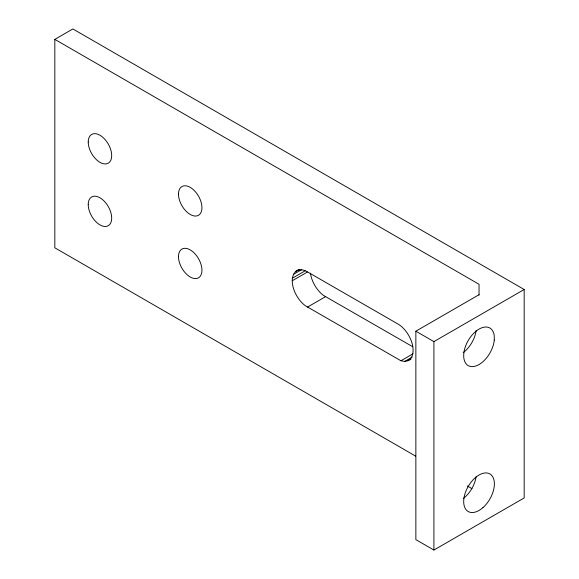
<?xml version="1.0" encoding="UTF-8"?>
<svg xmlns="http://www.w3.org/2000/svg" width="579" height="579" viewBox="0 0 579 579"><rect width="100%" height="100%" fill="white"/><g stroke="black" fill="none" stroke-linecap="round" stroke-linejoin="round"><path stroke-width="0.87" d="M299.263 269.401C293.633 271.218 291.664 277.399 292.315 282.784A21.698 12.528 60 0 0 305.35 305.763L400.929 360.76L404.714 361.419L408.021 360.731L411.032 358.994M408.021 360.731C413.022 358.061 413.572 351.706 412.834 346.683A21.698 12.528 60 0 0 398.685 324.428L307.55 271.935C304.033 269.568 299.017 268.779 295.5 271.573M415.642 456.129L54.831 247.812L54.831 39.372L72.882 28.95L524.169 289.5L524.169 497.94L433.91 550.05L415.86 539.628L415.86 331.188L479.043 294.711M293.452 274.366L301.724 269.59M292.366 278.188L305.155 270.806M292.337 280.714L307.384 272.029M307.55 307.065L325.601 296.643L412.755 346.756M415.86 331.188L433.91 341.61L524.169 289.5M400.929 360.76L412.965 353.812M404.714 361.419L412.234 357.077M54.831 39.372L479.043 284.289L479.043 295.116M467.304 485.955L471.994 488.662M325.601 296.643L323.4 295.341A21.698 12.528 60 0 1 310.46 273.179M433.91 341.61L433.91 550.05M476.09 476.749A21.698 12.528 -60 0 1 463.591 498.266M476.141 330.464A21.698 12.528 -60 0 1 463.214 352.64M494.278 340.076L494.22 335.48A21.698 12.528 -60 0 0 470.604 336.891A21.698 12.528 -60 0 0 470.988 366.55A21.698 12.528 -60 0 0 494.278 340.076M88.225 142.029A16.596 9.582 60 0 0 105.827 163.922A16.596 9.582 60 0 0 105.827 140.458A16.596 9.582 60 0 0 88.225 142.029M88.225 204.561A16.596 9.582 60 0 0 105.827 226.454A16.596 9.582 60 0 0 105.827 202.99A16.596 9.582 60 0 0 88.225 204.561M178.484 194.139A16.596 9.582 60 0 0 196.086 216.032A16.596 9.582 60 0 0 196.086 192.568A16.596 9.582 60 0 0 178.484 194.139M178.484 256.671A16.596 9.582 60 0 0 196.086 278.564A16.596 9.582 60 0 0 196.086 255.1A16.596 9.582 60 0 0 178.484 256.671M482.944 507.609A21.698 12.528 -60 0 0 489.935 473.962A21.698 12.528 -60 0 0 464.235 496.616A21.698 12.528 -60 0 0 482.944 507.609"/></g></svg>
